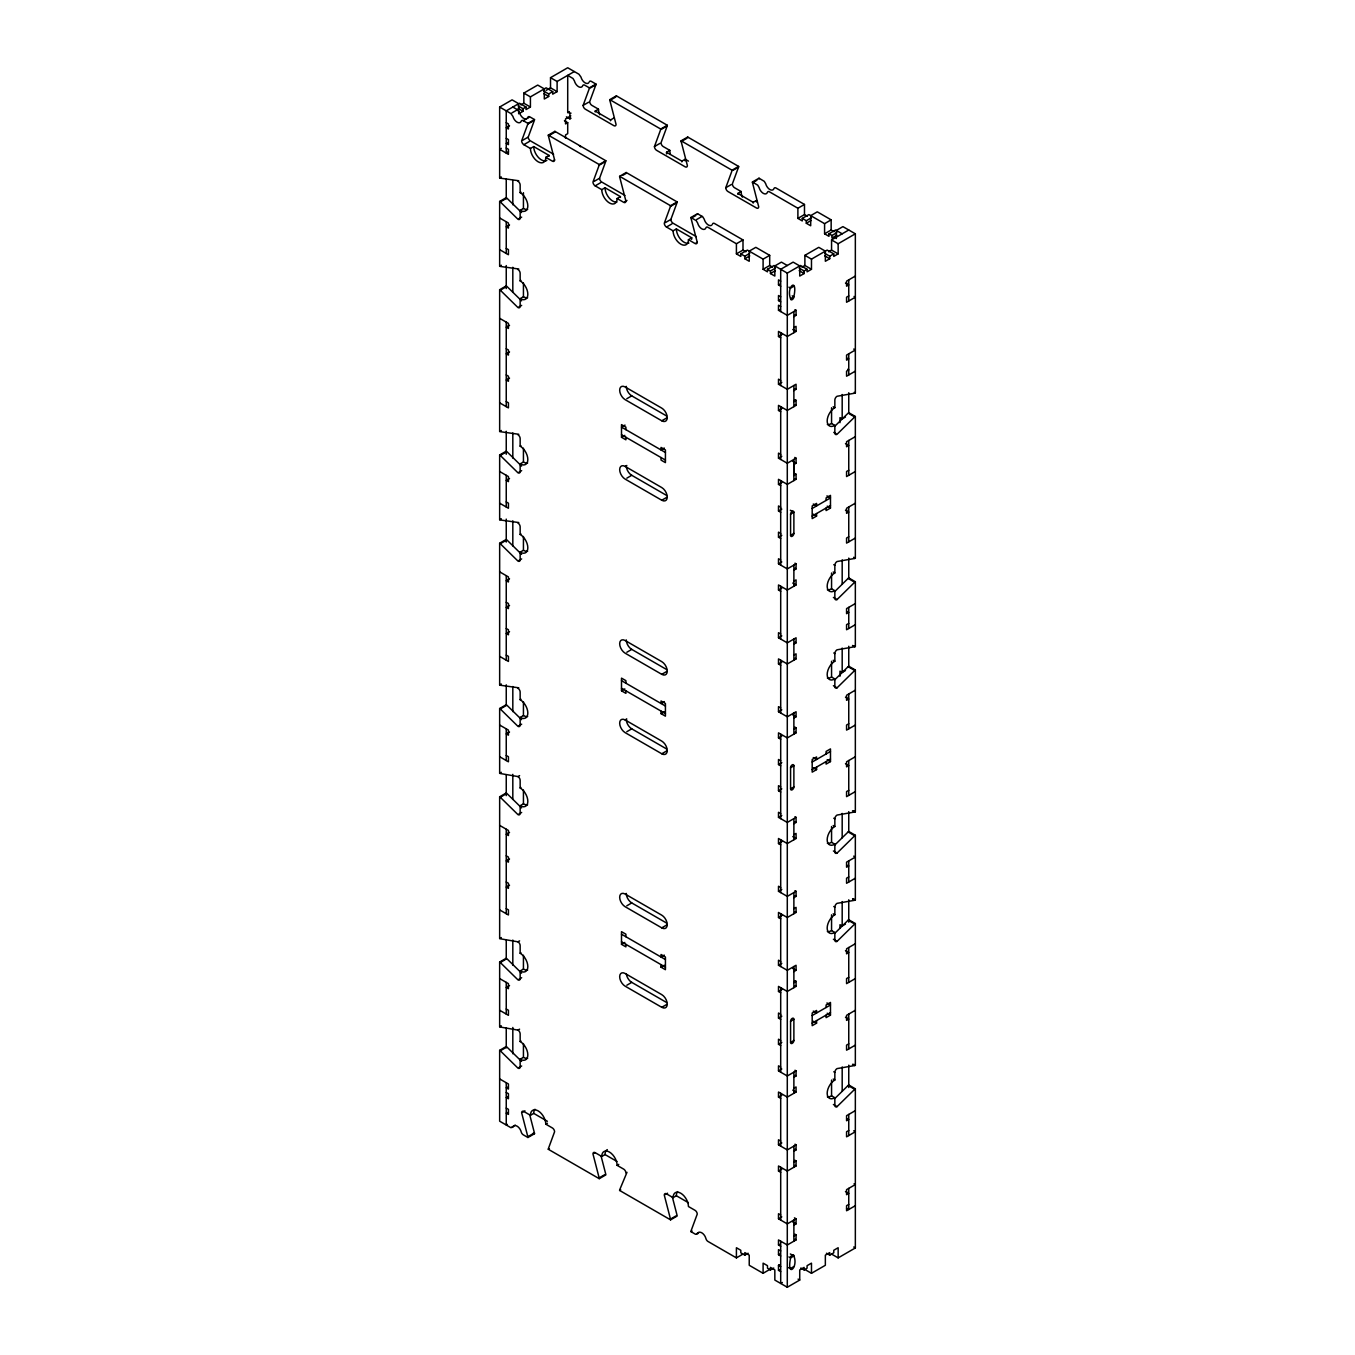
<?xml version="1.0" encoding="UTF-8"?>
<svg xmlns="http://www.w3.org/2000/svg" width="1355" height="1355" viewBox="0 0 1355 1355"><rect width="100%" height="100%" fill="white"/><g stroke="black" fill="none" stroke-linecap="round" stroke-linejoin="round"><path stroke-width="1.5" d="M793.878 480.585L793.878 459.464M527.18 118.376A6.216 3.591 60 0 0 527.806 117.394A3.1 1.795 60 0 1 529.873 116.886L534.514 119.562L527.925 123.373A3.117 1.795 60 0 1 527.823 124.033L521.641 140.869A3.1 1.795 60 0 0 523.843 144.68L530.432 148.474A10.874 6.267 60 0 0 538.104 161.787A10.874 6.267 60 0 0 545.794 157.349L549.097 155.452L533.718 146.577L530.432 148.474M522.742 140.243L528.23 137.075L534.412 120.239A3.117 1.795 60 0 0 534.514 119.562M670.352 153.945A10.874 6.267 60 0 1 669.81 150.354L663.222 146.56A3.1 1.795 60 0 1 661.037 142.749L667.219 125.913A3.117 1.795 60 0 0 667.304 125.253L616.373 95.832L609.784 99.643A3.1 1.795 60 0 0 609.869 100.422L616.051 124.389A3.1 1.795 60 0 1 613.866 125.659L585.326 109.179A3.1 1.795 60 0 1 583.124 105.385L589.306 88.549A3.117 1.795 60 0 0 589.391 87.872L595.98 84.078L591.356 81.402A3.1 1.795 60 0 0 589.29 81.893M595.98 84.078A3.117 1.795 60 0 1 595.895 84.738L589.713 101.574A3.1 1.795 60 0 0 591.898 105.385L598.487 109.179A10.874 6.267 60 0 0 599.74 114.769M553.484 160.517L554.585 159.89L548.402 135.906A3.1 1.795 60 0 1 548.301 135.144L554.889 131.333L605.837 160.737L599.249 164.548A3.117 1.795 60 0 1 599.147 165.225L592.965 182.044A3.1 1.795 60 0 0 595.167 185.855L601.755 189.649A10.874 6.267 60 0 0 609.428 202.962A10.874 6.267 60 0 0 617.118 198.524L620.421 196.627L605.041 187.752L601.755 189.649M594.066 181.418L599.554 178.25L605.736 161.414A3.117 1.795 60 0 0 605.837 160.737M742.388 197.119A10.874 6.267 60 0 1 741.134 191.529L734.546 187.735A3.1 1.795 60 0 1 732.361 183.924L738.543 167.105A3.117 1.795 60 0 0 738.627 166.428L687.696 137.024L681.108 140.818A3.1 1.795 60 0 0 681.192 141.597L687.375 165.564A3.1 1.795 60 0 1 685.19 166.834L656.633 150.354A3.1 1.795 60 0 1 654.448 146.56L660.63 129.724A3.117 1.795 60 0 0 660.715 129.047L667.304 125.253M617.118 198.524L623.707 202.335A3.1 1.795 60 0 0 625.908 201.065L619.709 177.099A3.1 1.795 60 0 1 619.625 176.319L626.213 172.508L677.144 201.929L670.573 205.723A3.117 1.795 60 0 1 670.471 206.4L664.289 223.236A3.1 1.795 60 0 0 666.491 227.03L673.079 230.841A10.874 6.267 60 0 0 680.752 244.137A10.874 6.267 60 0 0 688.442 239.7L691.727 237.803L676.365 228.927L673.079 230.841M665.39 222.593L670.877 219.425L677.06 202.589A3.117 1.795 60 0 0 677.144 201.929M752.432 181.993L757.699 185.161L759.122 187.549A6.216 3.591 60 0 0 762.611 192.884A6.216 3.591 60 0 0 766.795 193.325L767.709 191.851A3.1 1.795 60 0 1 769.471 191.834L797.892 208.247L797.892 218.392L804.48 214.581L804.48 204.453L776.059 188.04A3.1 1.795 60 0 0 774.298 188.04L773.383 189.514A6.216 3.591 60 0 1 769.2 189.09A6.216 3.591 60 0 1 765.711 183.755L764.288 181.35L759.02 178.199L752.432 181.993A3.1 1.795 60 0 0 752.516 182.773L758.698 206.756A3.1 1.795 60 0 1 756.513 208.009L727.957 191.529A3.1 1.795 60 0 1 725.772 187.735L731.954 170.899A3.117 1.795 60 0 0 732.039 170.222L738.627 166.428M626.992 1172.312L619.709 1189.775A3.1 1.795 60 0 0 619.625 1190.452L670.573 1219.856L677.144 1216.062A3.117 1.795 60 0 0 677.06 1215.283L672.419 1197.295M712.51 224.032L712.832 223.541A3.1 1.795 60 0 1 714.593 223.541L742.997 239.937L742.997 250.082L736.409 253.876L736.409 243.748L708.004 227.335A3.1 1.795 60 0 0 706.243 227.335L705.311 228.809A6.216 3.591 60 0 1 701.128 228.385A6.216 3.591 60 0 1 697.656 223.05L696.216 220.645L690.948 217.494L697.537 213.684L702.805 216.851L704.244 219.256A6.216 3.591 60 0 0 707.716 224.574A6.216 3.591 60 0 0 711.9 225.015M834.883 426.164L848.128 413.156A3.117 1.795 -60 0 1 848.755 412.682L855.344 416.493L855.344 558.209A3.1 1.795 -60 0 1 854.717 558.463L837.051 561.529A3.1 1.795 -60 0 0 834.849 565.323L834.849 572.928A10.874 6.267 -60 0 0 827.177 586.241A10.874 6.267 -60 0 0 834.849 590.678L834.849 598.283A3.1 1.795 -60 0 0 837.051 599.554L854.717 582.21A3.117 1.795 -60 0 1 855.344 581.752L848.755 577.941A3.117 1.795 -60 0 0 848.128 578.416L834.883 591.424M855.344 416.493A3.117 1.795 -60 0 0 854.717 416.95L837.051 434.294A3.1 1.795 -60 0 1 834.849 433.024L834.849 425.419A10.874 6.267 -60 0 1 827.177 420.982A10.874 6.267 -60 0 1 834.849 407.669L834.849 400.064A3.1 1.795 -60 0 1 837.051 396.27L854.717 393.204A3.117 1.795 -60 0 0 855.344 392.95L855.344 233.805L842.912 226.624L836.323 230.435L836.323 238.548M834.883 679.685L848.128 666.694A3.117 1.795 -60 0 1 848.755 666.22L855.344 670.014L855.344 811.747A3.1 1.795 -60 0 1 854.717 812.001L837.051 815.066A3.1 1.795 -60 0 0 834.849 818.86L834.849 826.465A10.874 6.267 -60 0 0 827.177 839.778A10.874 6.267 -60 0 0 834.849 844.216L834.849 851.821A3.1 1.795 -60 0 0 837.051 853.091L854.717 835.747A3.117 1.795 -60 0 1 855.344 835.273L848.755 831.479A3.117 1.795 -60 0 0 848.128 831.953L834.883 844.961M855.344 581.752L855.344 646.487A3.1 1.795 -60 0 1 854.717 646.741L837.051 649.807A3.1 1.795 -60 0 0 834.849 653.601L834.849 661.206A10.874 6.267 -60 0 0 827.177 674.519A10.874 6.267 -60 0 0 834.849 678.957L834.849 686.562A3.1 1.795 -60 0 0 837.051 687.832L854.717 670.488A3.117 1.795 -60 0 1 855.344 670.014M834.883 933.222L848.128 920.214A3.117 1.795 -60 0 1 848.755 919.757L855.344 923.551L855.344 1065.284A3.117 1.795 -60 0 1 854.717 1065.538L837.051 1068.604A3.1 1.795 -60 0 0 834.849 1072.398L834.849 1080.003A10.874 6.267 -60 0 0 827.177 1093.316A10.874 6.267 -60 0 0 834.849 1097.753L834.849 1105.358A3.1 1.795 -60 0 0 837.051 1106.629L854.717 1089.284A3.1 1.795 -60 0 1 855.344 1088.81L848.755 1085.016A3.1 1.795 -60 0 0 848.128 1085.474L834.883 1098.482M833.393 939.252L837.051 941.369L854.717 924.025A3.117 1.795 -60 0 1 855.344 923.551M518.779 180.757L500.283 178.166A3.117 1.795 60 0 1 499.656 177.912L499.656 107.045L512.088 99.864L518.677 103.674L518.677 113.803M523.843 93.089L530.415 96.883L530.415 107.028L523.843 103.234L523.843 93.089L537.715 85.077L544.304 88.871L544.304 99.017L548.69 96.476L548.69 93.952L543.745 91.09M574.3 71.561L557.108 81.486L557.108 91.632L550.52 87.821L550.52 77.675L567.711 67.75L578.941 74.22L581.007 77.116A6.216 3.591 60 0 0 584.496 82.452A6.216 3.591 60 0 0 588.663 82.875M518.677 103.674L506.245 110.856L506.245 153.098L508.43 151.845M530.415 96.883L546.133 87.821L552.705 91.632L552.705 94.156L557.108 91.632M520.913 104.911L523.843 103.234M546.133 90.362L550.52 87.821M511.97 112.888L517.458 109.721L519.524 112.601A6.216 3.591 60 0 0 526.197 118.918M518.135 105.893L523.064 108.739L526.028 107.028L526.028 109.569L530.415 107.028M548.69 93.952L552.705 91.632M520.151 112.956L523.064 111.279L523.064 108.739M509.531 125.846L506.245 127.76L508.43 129.013L508.43 123.949L506.245 122.678M499.656 107.045L510.869 113.532L512.935 116.411A6.216 3.591 60 0 0 517.085 122.187A6.216 3.591 60 0 0 521.218 121.188A3.1 1.795 60 0 1 523.284 120.697L528.772 117.529M527.823 124.033L533.311 120.866M590.407 87.906L595.895 84.738M507.329 142.749L506.245 143.393L508.43 144.663L508.43 139.582L506.245 138.312M501.299 148.356L499.656 149.304L508.43 154.368L508.43 149.304L506.245 148.034M589.391 87.872L584.767 85.196A3.1 1.795 60 0 0 582.701 85.704A6.216 3.591 60 0 1 578.551 86.686A6.216 3.591 60 0 1 574.418 80.91L572.996 78.505L567.711 75.355L567.711 112.533L569.371 111.584M583.124 105.385L588.612 102.218M567.711 112.533L571.014 113.176M570.794 115.836L565.526 118.884L565.526 123.949L567.711 122.678L567.711 133.671L565.526 134.941L565.526 138.312M523.843 144.68L529.331 141.513M566.407 116.852L569.913 118.884L571.014 118.241M549.486 135.28L554.974 132.113A3.1 1.795 60 0 1 554.889 131.333M609.869 100.422L615.356 97.255M595.235 111.906A10.874 6.267 60 0 1 595.201 111.076L598.487 109.179M499.656 177.912L501.299 176.963M610.546 120.731A10.874 6.267 60 0 0 610.563 119.951L613.866 118.054M518.779 269.018L500.283 266.444A3.117 1.795 60 0 1 499.656 266.19L499.656 201.438L506.245 197.644A3.117 1.812 60 0 1 506.872 198.118L521.59 212.566M499.656 201.438A3.117 1.812 60 0 1 500.283 201.912L505.212 199.066M500.283 201.912L517.949 219.256A3.1 1.795 60 0 0 520.151 217.986L520.151 210.381A10.874 6.267 60 0 0 527.823 205.943A10.874 6.267 60 0 0 520.151 192.63L520.964 192.156M520.151 210.381L523.437 208.484A10.874 6.267 60 0 0 527.637 209.466M599.147 165.225L604.635 162.041M661.731 129.098L667.219 125.913M518.779 218.782L521.658 217.122M509.531 224.947L506.245 226.844L508.43 228.114L508.43 223.033L499.656 217.969M654.448 146.56L659.936 143.393M595.167 185.855L600.655 182.688M622.639 175.405L626.298 173.288A3.1 1.795 60 0 1 626.213 172.508M681.192 141.597L684.851 139.48M685.579 139.057L686.68 138.43M666.643 153.945A10.874 6.267 60 0 1 666.524 152.268L669.81 150.354M499.656 266.19L501.299 265.241M681.853 161.906A10.874 6.267 60 0 0 681.887 161.126L685.19 159.229L688.476 161.126M624.807 201.692L626.992 200.438M518.779 434.277L500.283 431.703A3.1 1.795 60 0 1 499.656 431.449L499.656 289.716L506.245 285.922A3.117 1.795 60 0 1 506.872 286.379L521.59 300.844M499.656 289.716A3.117 1.795 60 0 1 500.283 290.19L505.212 287.345M500.283 290.19L517.949 307.534A3.1 1.795 60 0 0 520.151 306.264L520.151 298.659A10.874 6.267 60 0 0 527.823 294.221A10.874 6.267 60 0 0 520.151 280.908L520.964 280.434M670.471 206.4L675.959 203.233M733.055 170.273L738.543 167.105M520.151 298.659L523.437 296.762A10.874 6.267 60 0 0 527.637 297.744M518.779 307.06L521.658 305.4M725.772 187.735L731.26 184.568M666.491 227.03L671.978 223.863M692.134 217.63L695.793 215.53M752.516 182.773L756.903 180.249M509.531 325.302L506.245 327.199L508.43 328.469L508.43 323.405L499.656 318.323M737.882 194.256A10.874 6.267 60 0 1 737.848 193.443L741.134 191.529M696.673 219.527L702.161 216.36M753.177 203.098A10.874 6.267 60 0 0 753.211 202.318L756.513 200.405A10.874 6.267 60 0 1 756.378 201.946M696.131 242.884L697.232 242.24L691.033 218.274A3.1 1.795 60 0 1 690.948 217.494M509.531 351.927L506.245 353.824L508.43 355.095L508.43 350.013L506.245 348.743M736.409 243.748L742.997 239.937M797.892 208.247L804.48 204.453M509.531 378.113L506.245 380.027L508.43 381.28L508.43 376.216L506.245 374.945M736.409 253.876L740.812 256.417L740.812 253.876L747.401 250.082L763.102 259.144L769.691 255.35L769.691 265.478L763.102 269.289L763.102 259.144M797.892 218.392L802.296 220.933L802.296 218.392L808.867 214.581L824.585 223.66L831.157 219.849L831.157 229.994L824.585 233.788L824.585 223.66M740.812 253.876L744.827 256.214L749.772 253.351M802.296 218.392L806.31 220.713L811.255 217.867M744.827 256.214L744.827 258.737L749.772 255.892M806.31 220.713L806.31 223.253L811.255 220.391M763.102 269.289L767.489 271.83L767.489 269.289L774.078 265.478M824.585 233.788L828.972 236.329L828.972 233.788L835.561 229.994M775.382 268.138L770.453 271L770.453 273.541L774.84 276.064L774.84 265.919L781.429 262.125L787.289 265.512M828.972 233.788L831.936 235.499L836.865 232.654M770.453 273.541L775.382 270.678M836.865 235.194L831.936 238.04L831.936 235.499M499.656 431.449L501.299 430.5M804.887 255.35L811.476 259.144L811.476 269.289L804.887 265.478L804.887 255.35L818.759 247.338L825.347 251.132L825.347 261.278L829.734 258.737L829.734 256.214L824.788 253.351M855.344 233.805L838.152 243.748L838.152 253.876L831.563 250.082L831.563 239.937L848.755 230.011M774.84 265.919L787.289 273.117L799.721 265.919L799.721 276.064L804.125 273.541L804.125 271L799.179 268.138M811.476 259.144L827.177 250.082L833.765 253.876L833.765 256.417L838.152 253.876M801.957 267.172L804.887 265.478M828.633 251.776L831.563 250.082M780.7 281.146L778.498 279.875L778.498 284.94L779.599 284.313M804.125 271L807.072 269.289L807.072 271.83L811.476 269.289M829.734 256.214L833.765 253.876M518.779 522.556L500.283 519.981A3.117 1.795 60 0 1 499.656 519.727L499.656 454.975L506.245 451.181A3.117 1.795 60 0 1 506.872 451.638L521.59 466.103M499.656 454.975A3.117 1.795 60 0 1 500.283 455.449L505.212 452.604M793.878 286.21L790.575 288.107L788.932 287.158M500.283 455.449L517.949 472.793A3.1 1.795 60 0 0 520.151 471.523L520.151 463.918A10.874 6.267 60 0 0 527.823 459.48A10.874 6.267 60 0 0 520.151 446.168L520.964 445.693M780.7 296.779L778.498 295.509L778.498 300.573L779.599 299.946M790.575 298.676L793.878 296.779C798.095 276.098 785.798 287.006 790.575 298.676A2.32 1.338 -60 0 0 792.218 299.624A2.32 1.338 -60 0 0 793.878 296.779L792.218 295.83M780.7 306.484L778.498 305.231L778.498 310.295L779.599 309.668M626.823 398.709L631.752 395.863L666.524 415.934M520.151 463.918L523.437 462.021A10.874 6.267 60 0 0 527.637 463.004M793.878 316.63L796.062 315.359L796.062 310.295L787.289 315.359L778.498 310.295M855.344 276.064L846.57 281.146L846.57 286.21L848.755 284.94L845.469 283.043M518.779 472.319L521.658 470.659M509.531 478.484L506.245 480.381L508.43 481.652L508.43 476.57L499.656 471.506M625.028 425.097L621.505 427.13L665.424 452.485M793.878 327.622L796.062 326.352L796.062 331.416L787.289 336.497L778.498 331.416L778.498 336.497L781.801 334.6M848.755 295.932L846.57 297.202L846.57 302.267L855.344 297.202L854.04 296.44M625.908 429.671L625.908 427.13L621.505 424.606L621.505 437.275L624.807 435.378M661.765 420.795A7.757 4.488 60 0 0 667.253 417.628A7.757 4.488 60 0 0 661.765 408.126L625.163 386.988A7.757 4.488 60 0 0 619.675 390.155A7.757 4.488 60 0 0 625.163 399.674L661.765 420.795L666.711 417.95M499.656 519.727L501.299 518.762M666.711 497.387L661.765 500.232L625.163 479.111A7.757 4.488 60 0 1 619.675 469.609A7.757 4.488 60 0 1 625.163 466.425L626.823 465.476M518.779 687.815L500.283 685.24A3.1 1.795 60 0 1 499.656 684.986L499.656 543.253L506.245 539.459A3.117 1.795 60 0 1 506.872 539.917L521.59 554.364M664.323 448.048L661.037 449.945L661.037 447.421L665.424 449.945L665.424 462.631L661.037 460.09L661.037 457.55M499.656 543.253A3.117 1.795 60 0 1 500.283 543.728L505.212 540.865M780.7 380.433L778.498 379.18L778.498 384.244L781.801 382.347M500.283 543.728L517.949 561.072A3.1 1.795 60 0 0 520.151 559.801L520.151 552.196A10.874 6.267 60 0 0 527.823 547.759A10.874 6.267 60 0 0 520.151 534.446L520.964 533.972M626.823 478.163L631.752 475.3L666.524 495.371M793.878 390.579L796.062 389.308L796.062 384.244L787.289 389.308L778.498 384.244M520.151 552.196L523.437 550.282A10.874 6.267 60 0 0 527.637 551.265M518.779 560.597L521.658 558.921M794.962 399.674L796.062 400.301L796.062 405.365L787.289 410.446L778.498 405.365L778.498 410.446L781.801 408.533M793.878 401.571L796.062 400.301M855.344 371.151L846.57 376.216L846.57 371.151L848.755 369.881L847.671 369.238M509.531 578.839L506.245 580.736L508.43 582.006L508.43 576.925L499.656 571.861M509.531 605.448L506.245 607.362L508.43 608.632L508.43 603.551L506.245 602.281M839.981 422.692L839.981 417.628L842.183 418.898L845.469 416.984M780.7 454.382L778.498 453.112L778.498 458.193L781.801 456.296M780.7 485.649L778.498 484.396L778.498 479.314L787.289 484.396L796.062 479.314L796.062 474.25L793.878 475.52L793.878 464.528L796.062 463.258L796.062 458.193L787.289 463.258L778.498 458.193M509.531 631.65L506.245 633.547L508.43 634.818L508.43 629.753L506.245 628.483M855.344 436.649L846.57 441.713L846.57 446.777L848.755 445.507L845.469 443.61M778.498 484.396L781.801 482.482M780.7 507.21L778.498 505.94L778.498 511.004L781.801 509.107M848.755 470.236L846.57 471.506L846.57 476.57L855.344 471.506M790.575 514.172L793.878 512.275A2.32 1.338 -60 0 0 792.218 511.326A2.32 1.338 -60 0 0 790.575 514.172L790.575 535.31A2.32 1.338 -60 0 0 792.218 536.258A2.32 1.338 -60 0 0 793.878 533.413L793.878 512.275L790.355 510.242M499.656 684.986L501.299 684.021M812.17 508.481L830.463 497.912L826.957 495.879M812.17 516.086L830.463 505.517M780.7 533.413L778.498 532.142L778.498 537.207L781.801 535.31M816.574 513.545L816.574 516.069L812.187 518.609L812.187 505.923L816.574 503.399L816.574 505.923L813.288 504.026M826.093 500.435L826.093 497.895L830.48 495.371L830.48 508.04L826.093 510.581L826.093 508.04M790.575 535.31L793.878 533.413M519.592 775.619L517.949 776.567L500.283 773.519A3.1 1.795 60 0 1 499.656 773.248L499.656 708.513L506.245 704.719A3.117 1.795 60 0 1 506.872 705.176L521.59 719.64M855.344 503.196L846.57 508.26L846.57 513.342L848.755 512.071L845.469 510.174M499.656 708.513A3.117 1.795 60 0 1 500.283 708.987L505.212 706.124M500.283 708.987L517.949 726.331A3.1 1.795 60 0 0 520.151 725.061L520.151 717.456A10.874 6.267 60 0 0 527.823 713.018A10.874 6.267 60 0 0 520.151 699.705L520.964 699.231M780.7 560.022L778.498 558.768L778.498 563.832L781.801 561.935M626.823 652.246L631.752 649.401L666.524 669.472M520.151 717.456L523.437 715.559A10.874 6.267 60 0 0 527.637 716.524M793.878 570.167L796.062 568.897L796.062 563.832L787.289 568.897L778.498 563.832M518.779 725.857L521.658 724.18M509.531 732.005L506.245 733.919L508.43 735.172L508.43 730.108L499.656 725.044M848.755 536.783L846.57 538.054L846.57 543.118L855.344 538.054M793.878 581.16L796.062 579.889L796.062 584.954L787.289 590.035L778.498 584.954L778.498 590.035L781.801 588.121M625.908 683.208L625.908 680.667L621.505 678.127L621.505 690.813L624.807 688.916M661.765 674.333A7.757 4.488 60 0 0 667.253 671.165A7.757 4.488 60 0 0 661.765 661.647L625.163 640.525A7.757 4.488 60 0 0 619.675 643.693A7.757 4.488 60 0 0 625.163 653.195L661.765 674.333L666.711 671.47M499.656 773.248L501.299 772.299M666.711 750.924L661.765 753.77L625.163 732.649A7.757 4.488 60 0 1 619.675 723.13A7.757 4.488 60 0 1 625.163 719.962L626.823 719.014M519.592 940.878L517.949 941.827L500.283 938.778A3.1 1.795 60 0 1 499.656 938.507L499.656 796.791L506.245 792.98A3.117 1.795 60 0 1 506.872 793.454L521.59 807.902M664.323 701.585L661.037 703.482L661.037 700.958L665.424 703.482L665.424 716.168L661.037 713.628L661.037 711.087M499.656 796.791A3.117 1.795 60 0 1 500.283 797.265L505.212 794.403M780.7 633.971L778.498 632.7L778.498 637.782L781.801 635.885M500.283 797.265L517.949 814.609A3.1 1.795 60 0 0 520.151 813.339L520.151 805.734A10.874 6.267 60 0 0 527.823 801.296A10.874 6.267 60 0 0 520.151 787.983L520.964 787.509M626.823 731.7L631.752 728.838L666.524 748.909M661.037 713.628L664.323 711.731M855.344 603.551L846.57 608.615L846.57 613.696L848.755 612.426L847.671 611.799M793.878 644.116L796.062 642.846L796.062 637.782L787.289 642.846L778.498 637.782M520.151 805.734L523.437 803.82A10.874 6.267 60 0 0 527.637 804.802M518.779 814.118L521.658 812.458M793.878 655.109L796.062 653.838L796.062 658.903L787.289 663.984L778.498 658.903L778.498 663.984L781.801 662.07M848.755 623.419L846.57 624.672L846.57 629.753L855.344 624.672M509.531 832.377L506.245 834.274L508.43 835.544L508.43 830.463L499.656 825.398M509.531 858.985L506.245 860.899L508.43 862.153L508.43 857.088L506.245 855.818M839.981 676.23L839.981 671.165L842.183 672.436L845.469 670.522M780.7 707.92L778.498 706.649L778.498 711.731L781.801 709.817M793.878 718.065L796.062 716.795L796.062 711.731L787.289 716.795L778.498 711.731M509.531 885.188L506.245 887.085L508.43 888.355L508.43 883.291L506.245 882.02M855.344 690.169L846.57 695.251L846.57 700.315L848.755 699.045L845.469 697.148M794.962 727.144L796.062 727.787L796.062 732.852L787.289 737.916L778.498 732.852L778.498 737.916L781.801 736.019M793.878 729.058L796.062 727.787M848.755 723.773L846.57 725.044L846.57 730.108L855.344 725.044M780.7 760.748L778.498 759.477L778.498 764.542L781.801 762.645M790.575 767.709L793.878 765.812A2.32 1.338 -60 0 0 792.218 764.864A2.32 1.338 -60 0 0 790.575 767.709L790.575 788.847A2.32 1.338 -60 0 0 792.218 789.796A2.32 1.338 -60 0 0 793.878 786.933L793.878 765.812M499.656 938.507L501.299 937.558M812.17 762.018L830.463 751.449M812.17 769.623L830.463 759.054M780.7 786.933L778.498 785.68L778.498 790.744L781.801 788.847M816.574 767.066L816.574 769.606L812.187 772.147L812.187 759.461L816.574 756.937L816.574 759.461L813.288 757.564M826.093 753.973L826.093 751.432L830.48 748.909L830.48 761.578L826.093 764.118L826.093 761.578M790.575 788.847L793.878 786.933M519.592 1029.156L517.949 1030.105L500.283 1027.039A3.1 1.795 60 0 1 499.656 1026.785L499.656 962.05L506.245 958.239A3.117 1.795 60 0 1 506.872 958.713L521.59 973.161M855.344 756.734L846.57 761.798L846.57 766.862L848.755 765.609L845.469 763.695M499.656 962.05A3.117 1.795 60 0 1 500.283 962.524L505.212 959.662M500.283 962.524L517.949 979.868A3.1 1.795 60 0 0 520.151 978.598L520.151 970.993A10.874 6.267 60 0 0 527.823 966.555A10.874 6.267 60 0 0 520.151 953.242L520.964 952.768M780.7 813.559L778.498 812.289L778.498 817.37L781.801 815.456M626.823 905.784L631.752 902.938L666.524 923.009M520.151 970.993L523.437 969.079A10.874 6.267 60 0 0 527.637 970.061M793.878 823.705L796.062 822.434L796.062 817.37L787.289 822.434L778.498 817.37M518.779 979.394L521.658 977.717M509.531 985.542L506.245 987.439L508.43 988.71L508.43 983.645L499.656 978.581M848.755 790.321L846.57 791.591L846.57 796.655L855.344 791.591M793.878 834.697L796.062 833.427L796.062 838.491L787.289 843.572L778.498 838.491L778.498 843.572L781.801 841.658M625.908 936.745L625.908 934.205L621.505 931.664L621.505 944.35L624.807 942.436M661.765 927.87A7.757 4.488 60 0 0 667.253 924.703A7.757 4.488 60 0 0 661.765 915.184L625.163 894.063A7.757 4.488 60 0 0 619.675 897.23A7.757 4.488 60 0 0 625.163 906.732L661.765 927.87L666.711 925.008M499.656 1026.785L501.299 1025.837M664.323 955.123L661.037 957.02L661.037 954.479L665.424 957.02L665.424 969.706L661.037 967.165L661.037 964.625M529.771 1114.945L534.412 1132.932A3.117 1.795 60 0 1 534.514 1133.712L527.925 1137.506L523.284 1134.829A3.1 1.795 60 0 1 521.218 1131.95A6.216 3.591 60 0 0 517.085 1126.174A6.216 3.591 60 0 0 512.935 1127.174L510.869 1127.665L499.656 1121.195L499.656 1050.328L506.245 1046.517A3.117 1.795 60 0 1 506.872 1046.992L521.59 1061.439M499.656 1050.328A3.117 1.795 60 0 1 500.283 1050.786L505.212 1047.94M780.7 887.508L778.498 886.238L778.498 891.319L781.801 889.405M500.283 1050.786L517.949 1068.13A3.1 1.795 60 0 0 520.151 1066.876L520.151 1059.254A10.874 6.267 60 0 0 527.823 1054.834A10.874 6.267 60 0 0 520.151 1041.521L520.964 1041.046M626.823 985.221L631.752 982.375L666.524 1002.446M661.037 967.165L664.323 965.268M793.878 897.654L796.062 896.383L796.062 891.319L787.289 896.383L778.498 891.319M520.151 1059.254L523.437 1057.357A10.874 6.267 60 0 0 527.637 1058.34M793.878 908.646L796.062 907.376L796.062 912.44L787.289 917.504L778.498 912.44L778.498 917.504L781.801 915.607M848.755 876.939L846.57 878.209L846.57 883.291L855.344 878.209M518.779 1067.655L521.658 1065.995M507.329 1087.167L506.245 1087.811L508.43 1089.064L508.43 1084L499.656 1078.936M661.765 1007.307A7.757 4.488 60 0 0 667.253 1004.14A7.757 4.488 60 0 0 661.765 994.638L625.163 973.5A7.757 4.488 60 0 0 619.675 976.667A7.757 4.488 60 0 0 625.163 986.186L661.765 1007.307L666.711 1004.462M507.329 1096.889L506.245 1097.516L508.43 1098.786L508.43 1093.722L506.245 1092.452M507.329 1112.523L506.245 1113.166L508.43 1114.42L508.43 1109.355L506.245 1108.085M839.981 928.073L839.981 924.703L842.183 925.956L845.469 924.059M522.742 1112.116L524.944 1110.863M780.7 961.457L778.498 960.187L778.498 965.268L781.801 963.354M507.329 1124.362L506.245 1124.989L506.245 1082.73M527.925 1137.506A3.117 1.795 60 0 0 527.823 1136.726L521.641 1112.76A3.1 1.795 60 0 1 523.843 1111.49L530.432 1115.301L533.718 1113.387A10.874 6.267 60 0 1 534.971 1109.254M511.97 1127.038L513.071 1126.395M514.155 1125.768L515.256 1125.124M793.878 971.603L796.062 970.332L796.062 965.268L787.289 970.332L778.498 965.268M855.344 943.707L846.57 948.788L846.57 953.852L848.755 952.582L845.469 950.685M530.432 1115.301A10.874 6.267 60 0 1 538.104 1110.863A10.874 6.267 60 0 1 545.794 1124.159L547.437 1123.21M794.962 980.681L796.062 981.325L796.062 986.389L787.289 991.454L778.498 986.389L778.498 991.454L781.801 989.557M793.878 982.578L796.062 981.325M527.823 1136.726L533.311 1133.559M601.095 1156.12L605.736 1174.108A3.117 1.795 60 0 1 605.837 1174.887L599.249 1178.681L548.301 1149.277L549.402 1148.65M848.755 977.311L846.57 978.564L846.57 983.645L855.344 978.564M780.7 1014.285L778.498 1013.015L778.498 1018.079L781.801 1016.182M790.575 1021.247L793.878 1019.35L793.878 1040.471A2.32 1.338 -60 0 1 792.218 1043.333A2.32 1.338 -60 0 1 790.575 1042.385L790.575 1021.247A2.32 1.338 -60 0 1 792.218 1018.401A2.32 1.338 -60 0 1 793.878 1019.35M812.17 1015.539L830.463 1004.987L826.957 1002.954M812.17 1023.144L830.463 1012.592M780.7 1040.471L778.498 1039.2L778.498 1044.282L781.801 1042.385M816.574 1020.603L816.574 1023.144L812.187 1025.684L812.187 1012.998L816.574 1010.457L816.574 1012.998L813.288 1011.101M826.093 1007.51L826.093 1004.97L830.48 1002.429L830.48 1015.115L826.093 1017.656L826.093 1015.115M594.066 1153.308L595.167 1152.665L601.755 1156.476L605.041 1154.562A10.874 6.267 60 0 1 607.294 1149.599M790.575 1042.385L793.878 1040.471M855.344 1010.271L846.57 1015.335L846.57 1020.4L848.755 1019.129L845.469 1017.232M780.7 1067.096L778.498 1065.826L778.498 1070.907L781.801 1068.993M601.755 1156.476A10.874 6.267 60 0 1 609.428 1152.038A10.874 6.267 60 0 1 617.118 1165.351L618.761 1164.385M599.249 1178.681A3.117 1.795 60 0 0 599.147 1177.902L604.635 1174.734M793.878 1077.242L796.062 1075.972L796.062 1070.907L787.289 1075.972L778.498 1070.907M848.755 1043.858L846.57 1045.128L846.57 1050.193L855.344 1045.128M793.878 1088.217L796.062 1086.964L796.062 1092.028L787.289 1097.093L778.498 1092.028L778.498 1097.093L781.801 1095.196M619.625 1190.452L620.726 1189.826M665.39 1194.483L667.575 1193.213M670.573 1219.856A3.117 1.795 60 0 0 670.471 1219.093L664.289 1195.11A3.1 1.795 60 0 1 666.491 1193.84L673.079 1197.651L676.365 1195.754A10.874 6.267 60 0 1 677.619 1191.621M780.7 1141.045L778.498 1139.775L778.498 1144.84L781.801 1142.942M793.878 1151.191L796.062 1149.921L796.062 1144.84L787.289 1149.921L778.498 1144.84M855.344 1110.626L846.57 1115.69L846.57 1120.754L848.755 1119.501L847.671 1118.857M670.471 1219.093L675.959 1215.909M794.962 1160.27L796.062 1160.913L796.062 1165.977L787.289 1171.042L778.498 1165.977L778.498 1171.042L781.801 1169.145M793.878 1162.167L796.062 1160.913M848.755 1130.477L846.57 1131.747L846.57 1136.828L855.344 1131.747L853.701 1130.798M742.997 1254.086L736.409 1257.88L708.004 1241.468A3.1 1.795 60 0 1 706.243 1239.435L705.311 1236.895A6.216 3.591 60 0 0 701.128 1232.491A6.216 3.591 60 0 0 697.656 1233.812L695.572 1234.303L690.948 1231.627L692.049 1231.001M696.673 1233.677L698.875 1232.406M780.7 1214.995L778.498 1213.724L778.498 1218.789L781.801 1216.892M793.878 1225.14L796.062 1223.87L796.062 1218.789L787.289 1223.87L778.498 1218.789M736.409 1257.88L736.409 1247.735L740.812 1250.275L740.812 1252.816L744.827 1255.137L748.129 1253.239M794.962 1234.219L796.062 1234.845L796.062 1239.927L787.289 1244.991L778.498 1239.927L778.498 1244.991L779.599 1244.364M793.878 1236.116L796.062 1234.845M848.755 1204.426L846.57 1205.696L846.57 1210.76L855.344 1205.696M780.7 1250.902L778.498 1249.649L778.498 1254.713L779.599 1254.086M744.827 1255.137L744.827 1252.596L749.23 1255.137L749.23 1265.282L763.102 1273.293L769.691 1269.483M763.102 1273.293L763.102 1263.148L767.489 1265.689L767.489 1268.212L770.453 1269.923L773.739 1268.026M780.7 1271.617L778.498 1270.346L778.498 1265.282L779.599 1264.638M778.498 1270.346L779.599 1269.72M793.878 1266.552L790.575 1268.449L788.932 1267.501M782.343 1282.491L780.7 1283.439L780.7 1241.197M800.822 1268.026L804.125 1269.923L807.072 1268.212L807.072 1265.689L811.476 1263.148L811.476 1273.293L804.887 1269.483M826.431 1253.239L829.734 1255.137L833.765 1252.816L833.765 1250.275L838.152 1247.735L838.152 1257.88L831.563 1254.086M770.453 1269.923L770.453 1267.382L774.84 1269.923L774.84 1280.069L787.289 1287.25L799.721 1280.069L799.721 1269.923L804.125 1267.382L804.125 1269.923M811.476 1273.293L825.347 1265.282L825.347 1255.137L829.734 1252.596L829.734 1255.137M838.152 1257.88L855.344 1247.955L855.344 1088.81M855.344 835.273L855.344 900.025A3.1 1.795 -60 0 1 854.717 900.279L837.051 903.345A3.1 1.795 -60 0 0 834.849 907.139L834.849 914.744A10.874 6.267 -60 0 0 827.177 928.056A10.874 6.267 -60 0 0 834.849 932.494L834.849 940.099A3.1 1.795 -60 0 0 837.051 941.369M831.157 219.849L817.285 211.837L810.697 215.648L810.697 225.777L806.31 223.253M609.784 99.643L660.715 129.047M681.108 140.818L732.039 170.222M836.323 230.435L842.183 233.805M804.48 214.581L807.411 216.275M831.157 229.994L834.087 231.688M550.52 77.675L557.108 81.486M831.563 239.937L838.152 243.748M595.201 111.076L610.563 119.951M666.524 152.268L681.887 161.126M737.848 193.443L753.211 202.318M543.745 93.631L548.69 96.476M824.788 255.892L829.734 258.737M564.425 120.781L567.711 122.678M519.439 103.234L526.028 107.028M800.483 265.478L807.072 269.289M799.721 265.919L793.132 262.125L780.7 269.306L780.7 311.565M518.135 108.417L523.064 111.279M799.179 270.678L804.125 273.541M512.817 107.045L517.458 109.721M769.691 255.35L755.819 247.338L749.23 251.132L749.23 261.278L744.827 258.737M523.284 120.697L527.925 123.373M548.301 135.144L599.249 164.548M619.625 176.319L670.573 205.723M742.997 250.082L745.928 251.776M769.691 265.478L772.621 267.172M767.489 269.289L770.453 271M553.619 154.267L530.432 140.869A3.1 1.795 60 0 1 528.23 137.075M624.943 195.442L601.755 182.044A3.1 1.795 60 0 1 599.554 178.25M696.267 236.617L673.079 223.236A3.1 1.795 60 0 1 670.877 219.425M778.498 284.94L780.7 286.21M545.794 157.349L552.383 161.16A3.1 1.795 60 0 0 554.585 159.89M688.442 239.7L695.03 243.51A3.1 1.795 60 0 0 697.232 242.24M794.962 309.668L796.062 310.295M778.498 300.573L780.7 301.843M794.962 314.733L796.062 315.359M853.701 349.065L855.344 350.013L846.57 355.095L846.57 360.159L848.755 358.889L847.671 358.262M792.777 329.519L796.062 331.416M778.498 336.497L780.7 337.768M854.243 392.323L855.344 392.95M849.229 413.783L854.717 416.95M833.206 406.72L834.849 407.669M794.962 388.682L796.062 389.308M827.363 424.505A10.874 6.267 -60 0 0 831.563 423.522L834.849 425.419M794.962 404.739L796.062 405.365M833.765 432.397L835.95 433.668M506.245 248.388L508.43 249.659L508.43 254.723L499.656 249.659M778.498 410.446L780.7 411.717M794.741 457.431L796.062 458.193M792.777 461.361L796.062 463.258M794.962 473.606L796.062 474.25M794.962 478.688L796.062 479.314M827.194 506.143L830.48 508.04M813.288 514.172L816.574 516.069M778.498 511.004L780.7 512.275M853.701 557.261L855.344 558.209M853.616 557.837L854.717 558.463M621.505 434.735L665.424 460.09M621.505 437.275L625.908 439.816L625.908 437.275M833.765 564.696L834.849 565.323M778.498 537.207L780.7 538.477M848.128 578.416L853.616 581.583M833.206 571.979L834.849 572.928M794.962 563.189L796.062 563.832M625.163 466.425L661.765 487.563A7.757 4.488 60 0 1 667.253 497.065A7.757 4.488 60 0 1 661.765 500.232M827.363 589.764A10.874 6.267 -60 0 0 831.563 588.781L834.849 590.678M506.245 401.571L508.43 402.842L508.43 407.906L499.656 402.842M794.962 568.27L796.062 568.897M833.393 597.436L837.051 599.554M792.777 583.057L796.062 584.954M778.498 590.035L780.7 591.305M854.243 645.844L855.344 646.487M852.532 645.471L854.717 646.741M833.765 652.975L834.849 653.601M848.128 666.694L853.616 669.861M833.206 660.258L834.849 661.206M794.962 642.219L796.062 642.846M827.363 678.042A10.874 6.267 -60 0 0 831.563 677.06L834.849 678.957M794.962 658.276L796.062 658.903M833.393 685.715L837.051 687.832M506.245 501.926L508.43 503.196L508.43 508.26L499.656 503.196M778.498 663.984L780.7 665.237M792.777 714.898L796.062 716.795M794.962 732.225L796.062 732.852M827.194 759.681L830.48 761.578M778.498 737.916L780.7 739.186M813.288 767.709L816.574 769.606M778.498 764.542L780.7 765.812M853.701 810.798L855.344 811.747M852.532 810.73L854.717 812.001M621.505 680.667L665.424 706.023M621.505 688.272L665.424 713.628M621.505 690.813L625.908 693.354L625.908 690.813M833.765 818.234L834.849 818.86M778.498 790.744L780.7 792.014M848.128 831.953L853.616 835.12M833.206 825.517L834.849 826.465M794.962 816.726L796.062 817.37M625.163 719.962L661.765 741.1A7.757 4.488 60 0 1 667.253 750.602A7.757 4.488 60 0 1 661.765 753.77M827.363 843.301A10.874 6.267 -60 0 0 831.563 842.319L834.849 844.216M506.245 655.109L508.43 656.379L508.43 661.443L499.656 656.379M794.962 821.808L796.062 822.434M853.701 856.14L855.344 857.088L846.57 862.153L846.57 867.234L848.755 865.964L847.671 865.32M833.393 850.974L837.051 853.091M792.777 836.594L796.062 838.491M778.498 843.572L780.7 844.826M853.159 898.755L855.344 900.025M852.532 899.009L854.717 900.279M833.765 906.512L834.849 907.139M848.128 920.214L853.616 923.399M794.962 890.675L796.062 891.319M833.206 913.795L834.849 914.744M794.962 895.757L796.062 896.383M827.363 931.579A10.874 6.267 -60 0 0 831.563 930.597L834.849 932.494M794.962 911.813L796.062 912.44M506.245 755.463L508.43 756.734L508.43 761.798L499.656 756.734M778.498 917.504L780.7 918.775M792.777 968.435L796.062 970.332M794.962 985.763L796.062 986.389M827.194 1013.218L830.48 1015.115M778.498 991.454L780.7 992.724M813.288 1021.247L816.574 1023.144M778.498 1018.079L780.7 1019.35M853.701 1064.336L855.344 1065.284M852.532 1064.268L854.717 1065.538M621.505 934.205L665.424 959.56M621.505 941.81L665.424 967.165M621.505 944.35L625.908 946.874L625.908 944.35M833.765 1071.771L834.849 1072.398M778.498 1044.282L780.7 1045.552M848.128 1085.474L853.616 1088.658M833.206 1079.054L834.849 1080.003M794.962 1070.264L796.062 1070.907M827.363 1096.839A10.874 6.267 -60 0 0 831.563 1095.856L834.849 1097.753M506.245 908.646L508.43 909.899L508.43 914.981L499.656 909.916M794.962 1075.345L796.062 1075.972M833.393 1104.511L837.051 1106.629M792.777 1090.131L796.062 1092.028M778.498 1097.093L780.7 1098.363M794.962 1144.213L796.062 1144.84M794.962 1149.277L796.062 1149.921M854.04 1183.813L855.344 1184.575L846.57 1189.639L846.57 1194.704L848.755 1193.45L845.469 1191.536M794.962 1165.334L796.062 1165.977M506.245 1009.001L508.43 1010.271L508.43 1015.335L499.656 1010.271M846.57 1208.237L848.755 1209.507L848.755 1188.369M778.498 1171.042L780.7 1172.312M853.701 1247.007L855.344 1247.955M794.42 1217.84L796.062 1218.789M792.777 1221.973L796.062 1223.87M794.962 1239.283L796.062 1239.927M778.498 1244.991L780.7 1246.261M790.355 1253.951L793.878 1255.983C798.654 1267.653 786.357 1278.561 790.575 1257.88A2.32 1.338 -60 0 1 792.218 1255.035A2.32 1.338 -60 0 1 793.878 1255.983L790.575 1257.88L788.932 1256.932M533.718 1113.387L547.386 1121.279M605.041 1154.562L616.999 1161.472M676.365 1195.754L688.323 1202.647M778.498 1254.713L780.7 1255.983M545.794 1124.159L552.383 1127.97A3.1 1.795 60 0 1 554.585 1131.764L548.402 1148.6A3.1 1.795 60 0 0 548.301 1149.277M617.118 1165.351L623.707 1169.145A3.1 1.795 60 0 1 625.908 1172.956M788.932 1267.806L790.575 1268.754M778.498 1265.282L780.7 1266.552M798.078 1279.12L799.721 1280.069M533.345 1133.034L534.514 1133.712M599.147 1177.902L592.965 1153.935A3.1 1.795 60 0 1 595.167 1152.665M848.755 279.875L848.755 300.996M848.755 353.824L848.755 374.945M848.755 392.73L848.755 413.055M848.755 440.443L848.755 475.3M848.755 506.99L848.755 541.865M848.755 558.091L848.755 578.416M848.755 607.362L848.755 628.483M848.755 646.267L848.755 666.592M848.755 693.98L848.755 728.838M848.755 760.528L848.755 795.385M848.755 811.628L848.755 831.953M848.755 860.882L848.755 882.02M848.755 899.805L848.755 922.162M848.755 947.518L848.755 982.375M848.755 1014.065L848.755 1048.922M848.755 1065.166L848.755 1087.523M848.755 1114.42L848.755 1135.558M842.183 394.508L842.183 418.898M842.183 559.869L842.183 584.259M842.183 648.046L842.183 672.436M842.183 813.407L842.183 837.797M842.183 901.583L842.183 925.956M842.183 1066.944L842.183 1091.317M831.563 407.753L831.563 423.522M831.563 573.013L831.563 588.781M831.563 661.274L831.563 677.06M831.563 826.533L831.563 842.319M831.563 914.811L831.563 930.597M831.563 1080.071L831.563 1095.856M793.878 311.565L793.878 332.686M793.878 385.514L793.878 406.636M793.878 565.103L793.878 586.224M793.878 639.052L793.878 660.173M793.878 713.001L793.878 734.122M793.878 818.64L793.878 839.761M793.878 892.572L793.878 913.71M793.878 966.522L793.878 987.66M793.878 1072.161L793.878 1093.299M793.878 1146.11L793.878 1167.248M793.878 1220.059L793.878 1241.197M787.289 273.117L787.289 1287.25M780.7 332.686L780.7 385.514M780.7 406.636L780.7 459.464M780.7 480.585L780.7 565.103M780.7 586.224L780.7 639.052M780.7 660.173L780.7 713.001M780.7 734.122L780.7 818.64M780.7 839.761L780.7 892.572M780.7 913.71L780.7 966.522M780.7 987.66L780.7 1072.161M780.7 1093.299L780.7 1146.11M780.7 1167.248L780.7 1220.059M569.913 113.803L569.913 118.884M523.437 192.698L523.437 208.484M523.437 282.958L523.437 296.762M523.437 448.217L523.437 462.021M523.437 536.495L523.437 550.282M523.437 701.755L523.437 715.559M523.437 790.016L523.437 803.82M523.437 955.275L523.437 969.079M523.437 1043.553L523.437 1057.357M520.151 192.63L520.151 185.025A3.1 1.795 60 0 0 517.949 181.231M520.151 280.908L520.151 273.304A3.1 1.795 60 0 0 517.949 269.493M520.151 446.168L520.151 438.563A3.1 1.795 60 0 0 517.949 434.769M520.151 534.446L520.151 526.841A3.1 1.795 60 0 0 517.949 523.03M520.151 699.705L520.151 692.1A3.1 1.795 60 0 0 517.949 688.289M520.151 787.983L520.151 780.378A3.1 1.795 60 0 0 517.949 776.567M520.151 953.242L520.151 945.638A3.1 1.795 60 0 0 517.949 941.827M520.151 1041.521L520.151 1033.916A3.1 1.795 60 0 0 517.949 1030.105M512.817 180.537L512.817 204.808M512.817 267.274L512.817 292.358M512.817 432.99L512.817 458.075M512.817 520.811L512.817 545.896M512.817 686.528L512.817 711.612M512.817 774.349L512.817 799.416M512.817 940.065L512.817 965.15M512.817 1027.463L512.817 1053.767M506.245 178.758L506.245 198.982M506.245 221.78L506.245 253.47M506.245 265.563L506.245 288.547M506.245 322.134L506.245 406.636M506.245 431.28L506.245 454.264M506.245 475.3L506.245 506.99M506.245 519.101L506.245 542.085M506.245 575.672L506.245 660.173M506.245 684.817L506.245 705.718M506.245 728.838L506.245 760.528M506.245 774.721L506.245 795.622M506.245 829.192L506.245 913.71M506.245 940.438L506.245 959.255M506.245 982.375L506.245 1014.065M506.245 1027.717L506.245 1047.94M631.752 649.401A7.757 4.488 60 0 1 626.264 639.899M631.752 728.838A7.757 4.488 60 0 1 626.264 719.336M631.752 902.938A7.757 4.488 60 0 1 626.264 893.419M631.752 982.375A7.757 4.488 60 0 1 626.366 974.16M690.948 1231.627A3.1 1.795 60 0 1 691.033 1230.967L697.232 1214.131A3.1 1.795 60 0 0 695.03 1210.32L688.442 1206.526A10.874 6.267 60 0 0 680.752 1193.213A10.874 6.267 60 0 0 673.079 1197.651M631.752 395.863A7.757 4.488 60 0 1 626.264 386.361M631.752 475.3A7.757 4.488 60 0 1 626.264 465.798M697.622 214.463A3.1 1.795 60 0 1 697.537 213.684M545.608 160.872A10.874 6.267 60 0 1 537.749 156.706A10.874 6.267 60 0 1 533.718 146.577M549.097 155.452A10.874 6.267 60 0 1 549.063 156.232M546.844 160.432A10.874 6.267 60 0 1 546.251 160.703M616.932 202.047A10.874 6.267 60 0 1 609.073 197.881A10.874 6.267 60 0 1 605.041 187.752M620.421 196.627A10.874 6.267 60 0 1 620.387 197.407M688.899 243.053A10.874 6.267 60 0 1 688.255 243.222M687.578 243.29A10.874 6.267 60 0 1 676.365 228.927M691.727 237.803A10.874 6.267 60 0 1 691.609 239.344M759.105 178.979A3.1 1.795 60 0 1 759.02 178.199M687.781 137.804A3.1 1.795 60 0 1 687.696 137.024M685.19 159.229A10.874 6.267 60 0 1 685.054 160.771M616.457 96.612A3.1 1.795 60 0 1 616.373 95.832M579.432 145.73A3.1 1.795 60 0 1 580.634 146.831"/></g></svg>
